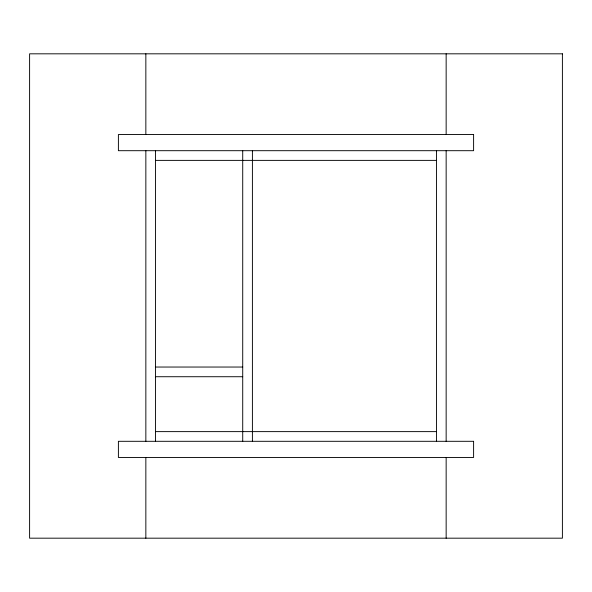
<?xml version="1.0" encoding="UTF-8"?>
<svg xmlns="http://www.w3.org/2000/svg" width="592" height="592" viewBox="0 0 592 592"><rect width="100%" height="100%" fill="white"/><g stroke="black" fill="none" stroke-linecap="round" stroke-linejoin="round"><path stroke-width="0.89" d="M155.533 160.38L436.467 160.38M155.533 367.04L242.72 367.04M155.533 376.727L242.72 376.727M155.533 431.62L436.467 431.62M446.153 53.82L446.153 134.547M446.153 150.694L446.153 441.306M446.153 457.453L446.153 538.18M436.467 150.694L436.467 441.306M252.407 150.694L252.407 441.306M242.72 150.694L242.72 441.306M155.533 150.694L155.533 441.306M145.847 53.82L145.847 134.547M145.847 150.694L145.847 441.306M145.847 457.453L145.847 538.18M562.4 53.82L29.6 53.82L29.6 538.18L562.4 538.18L562.4 53.82M473.6 134.547L118.4 134.547L118.4 150.694L473.6 150.694L473.6 134.547M473.6 441.306L118.4 441.306L118.4 457.453L473.6 457.453L473.6 441.306"/></g></svg>
